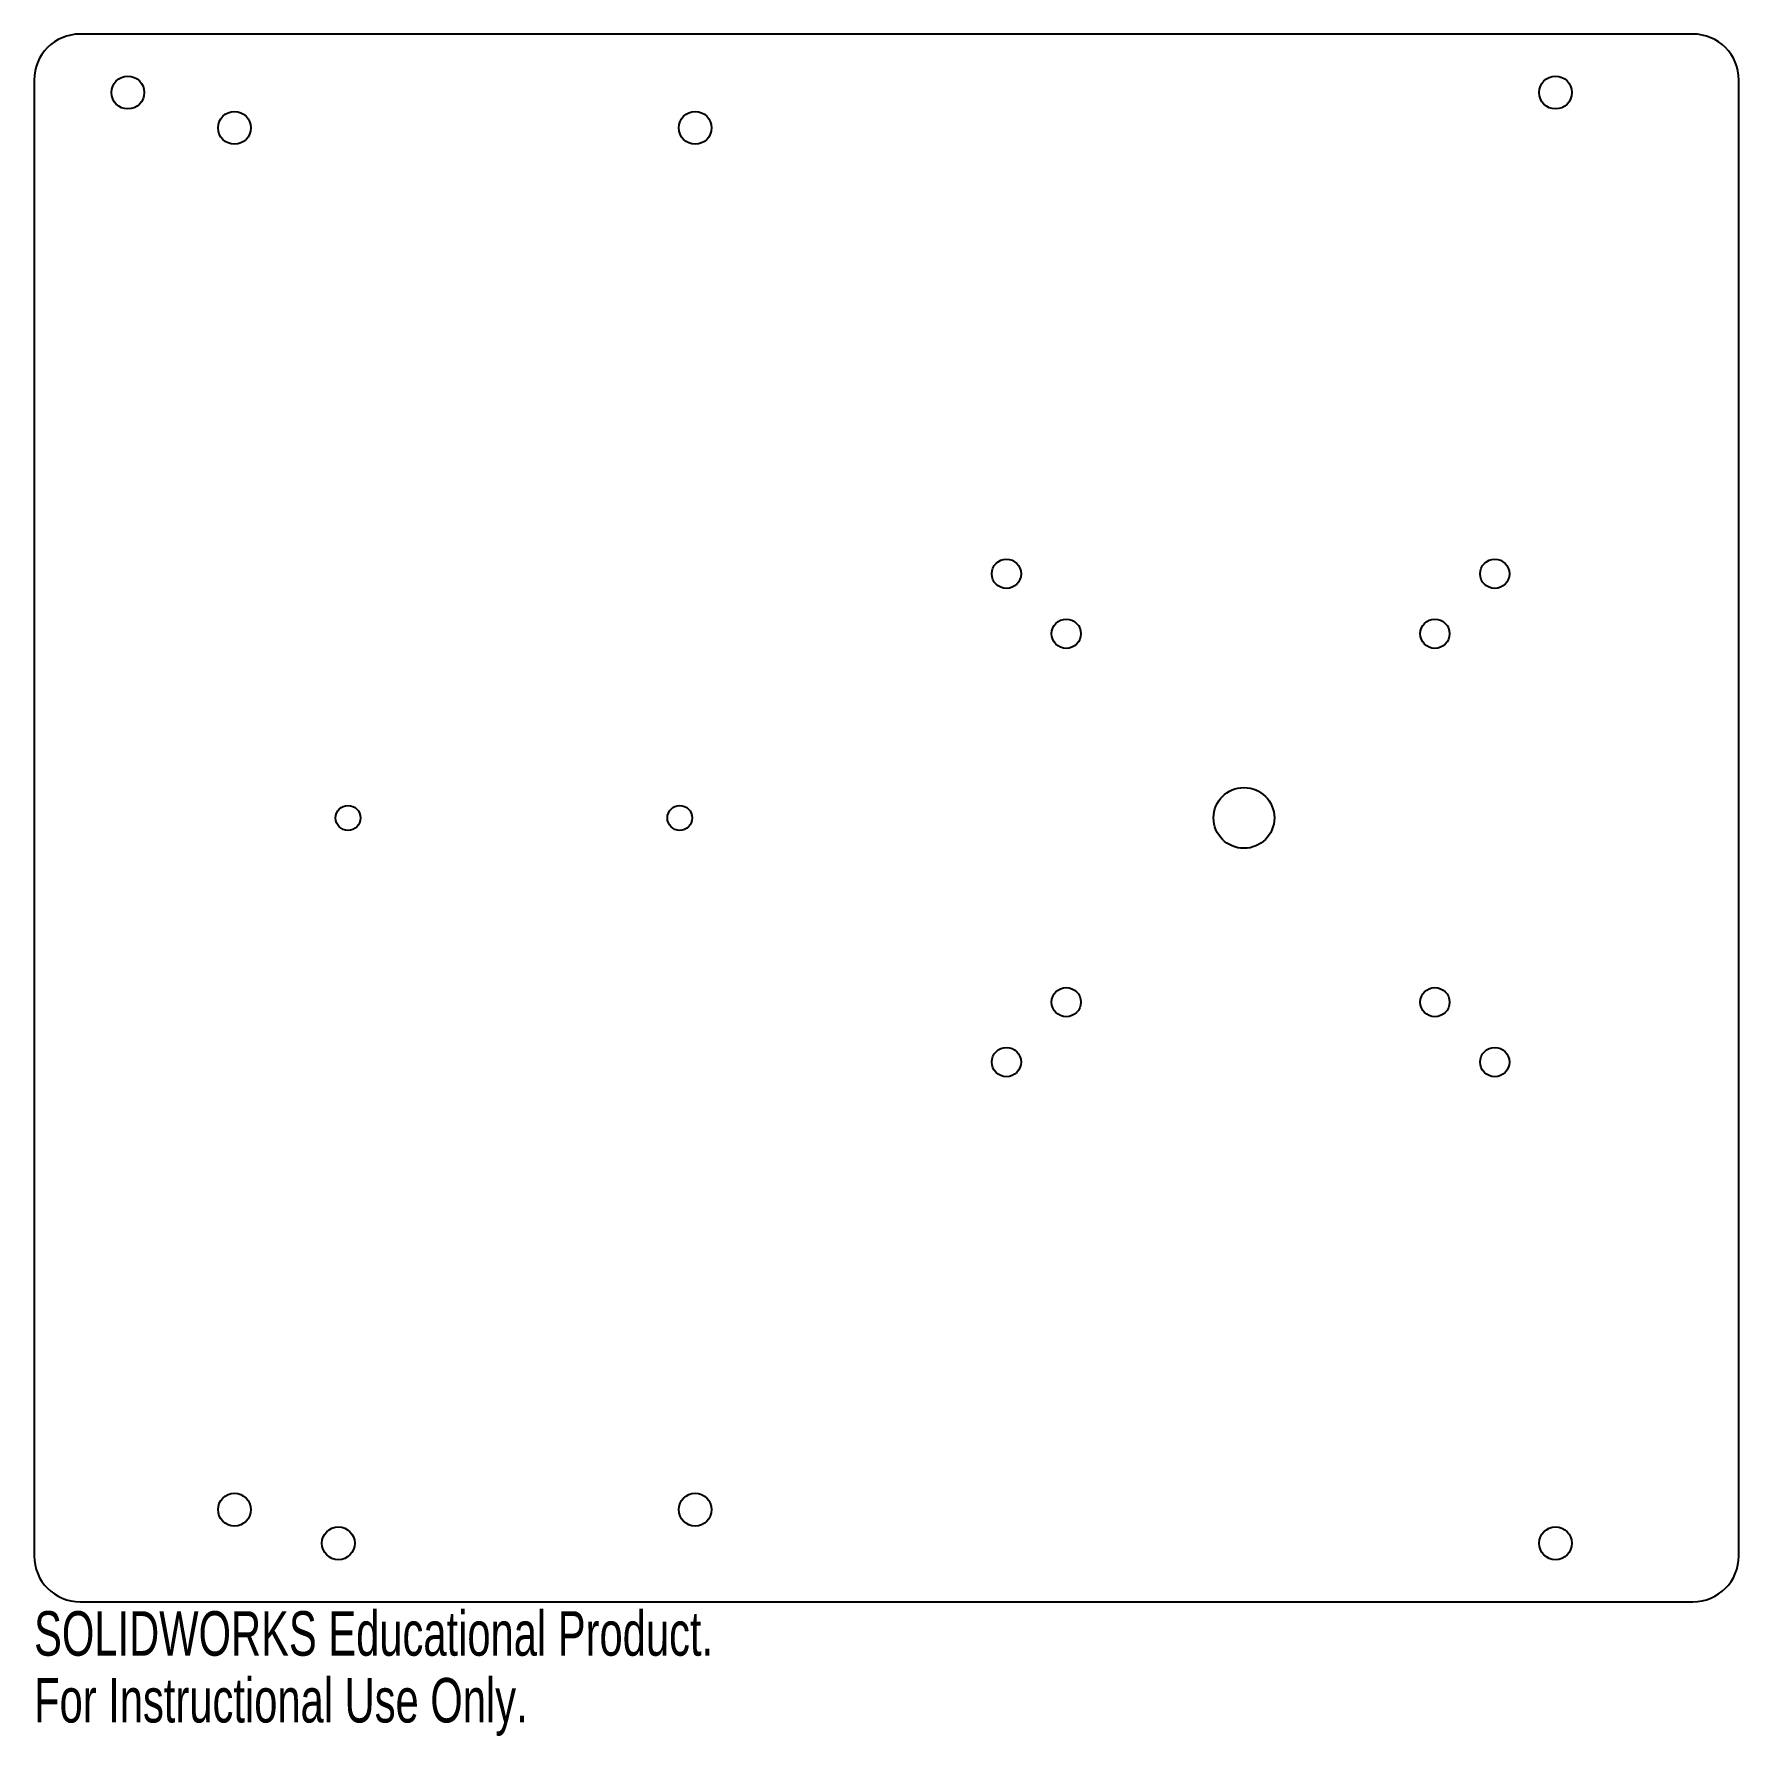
# Model space of a CAD drawing. Header units: millimetres. Extents: x -93 to 93, y -100 to 85.
import ezdxf

# ---------------------------------------------------------------- set-up
doc = ezdxf.new("R2010")
doc.units = ezdxf.units.MM
doc.styles.add('SLDTEXTSTYLE0', font='TXT', dxfattribs={"width": 0.7})

msp = doc.modelspace()

# ---------------------------------------------------------------- linework, layer by layer
at = {"color": 7, "linetype": 'Continuous', "lineweight": 25}
for p, q in [((87.5, 85.09), (-87.5, 85.09)), ((-92.5, 80.09), (-92.5, -80.09)), ((92.5, -80.09), (92.5, 80.09)), ((-87.5, -85.09), (87.5, -85.09))]:
    msp.add_line(p, q, dxfattribs=at)
for centre, radius in [((-82.32, 78.74), 1.78), ((72.6, 78.74), 1.78), ((-70.76, 74.91), 1.78), ((-20.76, 74.91), 1.78), ((13.01, 26.5), 1.59), ((66.01, 26.5), 1.59), ((19.51, 20), 1.59), ((59.51, 20), 1.59), ((38.79, 0), 3.3), ((-58.43, 0), 1.35), ((-22.43, 0), 1.35), ((19.51, -20), 1.59), ((59.51, -20), 1.59), ((13.01, -26.5), 1.59), ((66.01, -26.5), 1.59), ((-70.76, -75.09), 1.78), ((-20.76, -75.09), 1.78), ((-59.48, -78.74), 1.78), ((72.6, -78.74), 1.78)]:
    msp.add_circle(centre, radius, dxfattribs=at)
for centre, start, end in [((-87.5, 80.09), 90, 180), ((87.5, 80.09), 0, 90), ((-87.5, -80.09), 180, 270), ((87.5, -80.09), 270, 0)]:
    msp.add_arc(centre, 5, start, end, dxfattribs=at)

# ---------------------------------------------------------------- texts
at = {"color": 7, "linetype": 'Continuous', "char_height": 4.8336, "attachment_point": 1, "style": 'SLDTEXTSTYLE0'}
for s, insert in [('SOLIDWORKS Educational Product.', (-92.5, -86.11)), ('For Instructional Use Only.', (-92.5, -93.36))]:
    msp.add_mtext(s, dxfattribs=dict(at, insert=insert))

doc.saveas('drawing.dxf')
